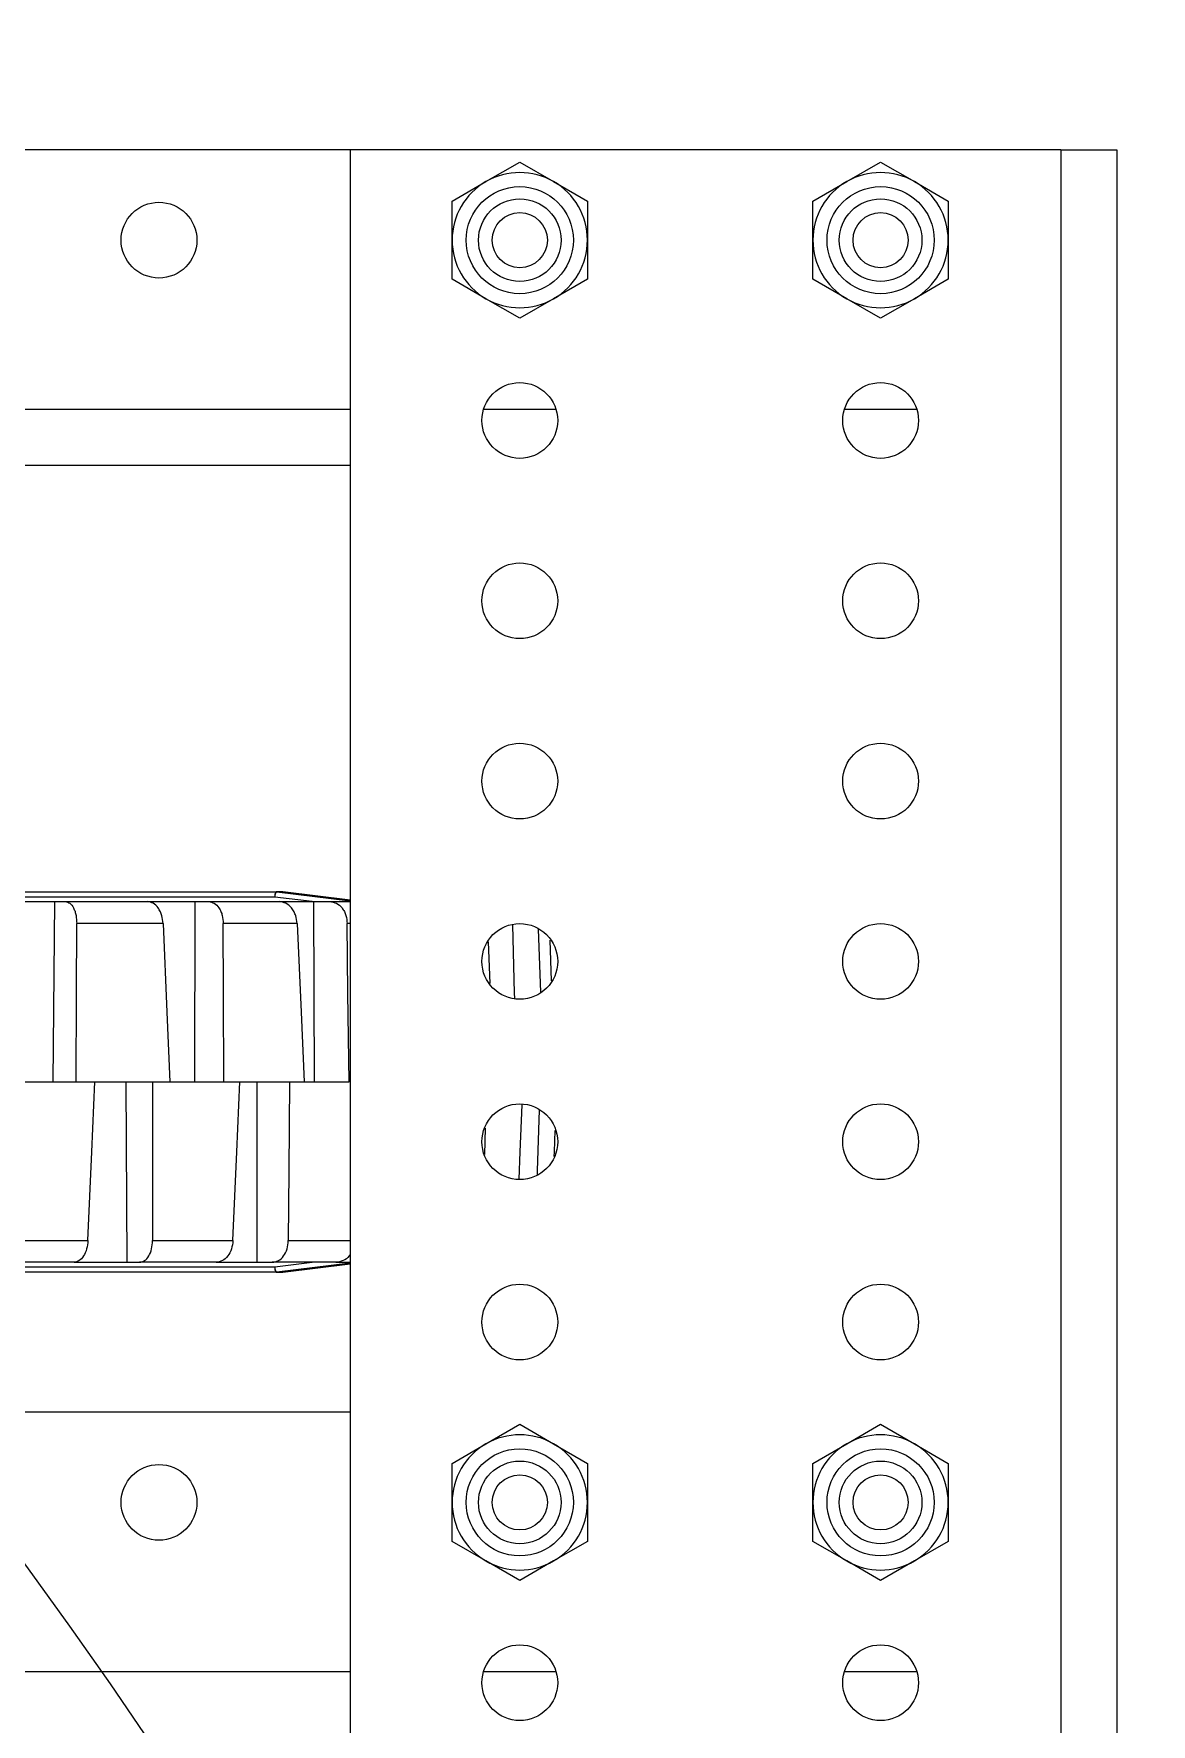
# Model space of a CAD drawing. Header units: inches. Extents: x 0 to 11, y 0 to 8.4.
# Drawn here: x 5.2323 to 5.4903, y 6.4822 to 6.8728 of the extents above; entities that cross this region are included whole.
import ezdxf

# ---------------------------------------------------------------- set-up
doc = ezdxf.new("R2010")
doc.units = ezdxf.units.IN
doc.header["$MEASUREMENT"] = 0
doc.layers.add('OBJ', color=50, linetype='Continuous')

msp = doc.modelspace()

# ---------------------------------------------------------------- linework, layer by layer
at = {"color": 7, "linetype": 'Continuous', "lineweight": 25}
for p, q in [((5.305346441947762, 6.845977528089739), (2.967013108614034, 6.845977528089743)), ((5.305346441947762, 6.845977528089871), (5.305346441947762, 4.595977528089871)), ((5.46951310861443, 6.845977528089871), (5.305346441947762, 6.845977528089871)), ((5.46951310861443, 6.845977528089871), (5.46951310861443, 4.595977528089871)), ((5.46951310861443, 6.845977528089871), (5.482429775281096, 6.845977528089871)), ((5.482429775281096, 6.845977528089871), (5.482429775281096, 4.595977528089871)), ((5.336700608614485, 6.838675841690531), (5.344513108614485, 6.843186390668576)), ((5.344513108614485, 6.843186390668576), (5.352325608614486, 6.838675841690531)), ((5.420033941947763, 6.83867584169067), (5.427846441947763, 6.843186390668714)), ((5.427846441947763, 6.843186390668714), (5.435658941947762, 6.83867584169067)), ((5.328888108614486, 6.834165292712488), (5.336700608614485, 6.838675841690531)), ((5.352325608614486, 6.838675841690531), (5.360138108614485, 6.834165292712488)), ((5.412221441947762, 6.834165292712625), (5.420033941947763, 6.83867584169067)), ((5.435658941947762, 6.83867584169067), (5.443471441947763, 6.834165292712625)), ((5.328888108614486, 6.825144194756399), (5.328888108614486, 6.834165292712488)), ((5.360138108614485, 6.834165292712488), (5.360138108614485, 6.825144194756399)), ((5.412221441947762, 6.825144194756538), (5.412221441947762, 6.834165292712625)), ((5.443471441947763, 6.834165292712625), (5.443471441947763, 6.825144194756538)), ((5.328888108614486, 6.816123096800312), (5.328888108614486, 6.825144194756399)), ((5.360138108614485, 6.825144194756399), (5.360138108614485, 6.816123096800312)), ((5.412221441947762, 6.81612309680045), (5.412221441947762, 6.825144194756538)), ((5.443471441947763, 6.825144194756538), (5.443471441947763, 6.81612309680045)), ((5.336700608614485, 6.811612547822267), (5.328888108614486, 6.816123096800312)), ((5.360138108614485, 6.816123096800312), (5.352325608614486, 6.811612547822267)), ((5.420033941947763, 6.811612547822406), (5.412221441947762, 6.81612309680045)), ((5.443471441947763, 6.81612309680045), (5.435658941947762, 6.811612547822406)), ((5.344513108614485, 6.807101998844224), (5.336700608614485, 6.811612547822267)), ((5.352325608614486, 6.811612547822267), (5.344513108614485, 6.807101998844224)), ((5.427846441947763, 6.807101998844362), (5.420033941947763, 6.811612547822406)), ((5.435658941947762, 6.811612547822406), (5.427846441947763, 6.807101998844362)), ((5.305346441947762, 6.785977528089739), (2.967013108614043, 6.785977528089743)), ((5.352898363530092, 6.785977528089739), (5.336127853698765, 6.785977528089739)), ((5.436231696863425, 6.785977528089739), (5.419461187032098, 6.785977528089739)), ((5.305346441947762, 6.773060861423073), (2.967013108614045, 6.773060861423077)), ((5.287939554157951, 6.673353354347228), (5.19118468529159, 6.673353354347228)), ((5.192270507379021, 6.67458169475642), (5.2882275626472, 6.67458169475642)), ((5.223511673211375, 6.672290028089755), (5.237039655507079, 6.672290028089755)), ((5.237039655507079, 6.672290028089755), (5.236680952707832, 6.630623361423088)), ((5.23697194587487, 6.67458169475642), (5.236972059098294, 6.67458169475642)), ((5.237039655507078, 6.672290028089755), (5.239573033826961, 6.672290028089755)), ((5.239573033826961, 6.672290028089755), (5.258560958036534, 6.672290028089755)), ((5.258560958036534, 6.672290028089755), (5.269454182810004, 6.672290028089755)), ((5.269454182810004, 6.672290028089755), (5.269361531619046, 6.630623361423088)), ((5.269454182810004, 6.672290028089755), (5.27266533510411, 6.672290028089755)), ((5.27266533510411, 6.672290028089755), (5.288919844697667, 6.672290028089755)), ((5.296543258972712, 6.672290028089755), (5.287939554157951, 6.673353354347228)), ((5.2882275626472, 6.67458169475642), (5.289593681710536, 6.67458169475642)), ((5.288372656199216, 6.674572760903078), (5.305346441947762, 6.67247498181096)), ((5.28973877526255, 6.674572760903078), (5.288372656199216, 6.674572760903078)), ((5.288919844697667, 6.672290028089755), (5.296847326826399, 6.672290028089755)), ((5.305346441947762, 6.672643819573548), (5.28973877526255, 6.674572760903078)), ((5.28973877526255, 6.674572760903078), (5.289747001900087, 6.674572256290355)), ((5.305346441947762, 6.672644331685582), (5.289747001900087, 6.674572256290355)), ((5.296847326826399, 6.672290028089755), (5.297023542403283, 6.630623361423088)), ((5.296847326826399, 6.672290028089755), (5.300638683857194, 6.672290028089755)), ((5.300638683857194, 6.672290028089755), (5.305346441947762, 6.672290028089755)), ((5.26211823424948, 6.667263462968413), (5.242189615514288, 6.667263462968413)), ((5.293085409819537, 6.667263462968412), (5.276025623776459, 6.667263462968413)), ((5.305346441947762, 6.667263462968412), (5.304640578843642, 6.667263462968412)), ((5.348734038737807, 6.665942158086225), (5.349307827394615, 6.651359981747784)), ((5.337213950264776, 6.663036545057106), (5.337623508478564, 6.653362010328931)), ((5.351830512515499, 6.654005882480653), (5.351532322681777, 6.663422534526607)), ((5.227857951180599, 6.630623361423088), (5.242059861276646, 6.630623361423088)), ((5.242059861276646, 6.630623361423088), (5.246323832412421, 6.630623361423088)), ((5.246323832412421, 6.630623361423088), (5.25971147638708, 6.630623361423088)), ((5.253816281653259, 6.588956694756422), (5.2535897426087, 6.630623361423088)), ((5.25971147638708, 6.630623361423088), (5.263708010717592, 6.630623361423043)), ((5.263708010717592, 6.630623361423043), (5.276179500516537, 6.630623361423088)), ((5.276179500516537, 6.630623361423088), (5.279878182002338, 6.630623361423117)), ((5.279878182002338, 6.630623361423117), (5.291338602057705, 6.630623361423088)), ((5.283834345107065, 6.588956694756422), (5.283876286901219, 6.630623361423088)), ((5.291338602057705, 6.630623361423088), (5.294711281499378, 6.630623361423053)), ((5.294711281499378, 6.630623361423053), (5.305073411094559, 6.630623361423088)), ((5.336506740468002, 6.619989539759287), (5.336368351172307, 6.61383023229865)), ((5.223629622924966, 6.593983259877765), (5.244770344335792, 6.593983259877765)), ((5.259699369063842, 6.593983259877765), (5.2782642163016, 6.593983259877764)), ((5.291044126995693, 6.593983259877764), (5.305346441947762, 6.593983259877764)), ((5.19118468529159, 6.587893368498947), (5.287939554157951, 6.587893368498947)), ((5.2882275626472, 6.586665028089754), (5.192270507379021, 6.586665028089754)), ((5.241559035596866, 6.588956694756422), (5.22141622383362, 6.588956694756422)), ((5.241559035596866, 6.588956694756422), (5.253816281653259, 6.588956694756422)), ((5.25381628165326, 6.588956694756422), (5.256699518547108, 6.588956694756422)), ((5.274388045634555, 6.588956694756422), (5.256699518547108, 6.588956694756422)), ((5.274388045634555, 6.588956694756422), (5.283834345107065, 6.588956694756422)), ((5.283834345107065, 6.588956694756422), (5.287348973993525, 6.588956694756422)), ((5.302045759460444, 6.588956694756422), (5.287348973993525, 6.588956694756422)), ((5.287939554157951, 6.587893368498946), (5.296543258972717, 6.588956694756422)), ((5.289593681710536, 6.586665028089754), (5.2882275626472, 6.586665028089754)), ((5.305346441947762, 6.588771741035214), (5.288372656199216, 6.586673961943097)), ((5.288372656199216, 6.586673961943097), (5.28973877526255, 6.586673961943097)), ((5.28973877526255, 6.586673961943097), (5.305346441947762, 6.588602903272629)), ((5.289747001900087, 6.586674466555821), (5.28973877526255, 6.586673961943097)), ((5.289747001900087, 6.586674466555821), (5.305346441947762, 6.588602391160592)), ((5.302045759460444, 6.588956694756422), (5.305346441947762, 6.588956694756422)), ((5.305346441947762, 6.554310861423163), (4.313263108614353, 6.55431086142324)), ((5.33670060861443, 6.547009175024002), (5.34451310861443, 6.551519724002047)), ((5.34451310861443, 6.551519724002047), (5.35232560861443, 6.547009175024002)), ((5.420033941947763, 6.547009175024002), (5.427846441947763, 6.551519724002047)), ((5.427846441947763, 6.551519724002047), (5.435658941947762, 6.547009175024002)), ((5.32888810861443, 6.542498626045958), (5.33670060861443, 6.547009175024002)), ((5.35232560861443, 6.547009175024002), (5.36013810861443, 6.542498626045958)), ((5.412221441947762, 6.542498626045958), (5.420033941947763, 6.547009175024002)), ((5.435658941947762, 6.547009175024002), (5.443471441947763, 6.542498626045958)), ((5.32888810861443, 6.533477528089871), (5.32888810861443, 6.542498626045958)), ((5.36013810861443, 6.542498626045958), (5.36013810861443, 6.533477528089871)), ((5.412221441947762, 6.533477528089871), (5.412221441947762, 6.542498626045958)), ((5.443471441947763, 6.542498626045958), (5.443471441947763, 6.533477528089871)), ((5.32888810861443, 6.524456430133784), (5.32888810861443, 6.533477528089871)), ((5.36013810861443, 6.533477528089871), (5.36013810861443, 6.524456430133784)), ((5.412221441947762, 6.524456430133784), (5.412221441947762, 6.533477528089871)), ((5.443471441947763, 6.533477528089871), (5.443471441947763, 6.524456430133784)), ((5.33670060861443, 6.519945881155738), (5.32888810861443, 6.524456430133784)), ((5.36013810861443, 6.524456430133784), (5.35232560861443, 6.519945881155738)), ((5.420033941947763, 6.519945881155738), (5.412221441947762, 6.524456430133784)), ((5.443471441947763, 6.524456430133784), (5.435658941947762, 6.519945881155738)), ((5.34451310861443, 6.515435332177694), (5.33670060861443, 6.519945881155738)), ((5.35232560861443, 6.519945881155738), (5.34451310861443, 6.515435332177694)), ((5.427846441947763, 6.515435332177694), (5.420033941947763, 6.519945881155738)), ((5.435658941947762, 6.519945881155738), (5.427846441947763, 6.515435332177694)), ((5.305346441947762, 6.494310861423163), (4.302846441947682, 6.494310861423235)), ((5.352898363530081, 6.49431086142311), (5.336127853698777, 6.494310861423111)), ((5.436231696863416, 6.494310861423103), (5.419461187032108, 6.494310861423105))]:
    msp.add_line(p, q, dxfattribs=at)
at = {"color": 7, "linetype": 'Continuous', "lineweight": 25, "flags": 128}
for points in [[(5.242059861276646, 6.630623361423088), (5.242132785284087, 6.651141836045341), (5.242189615514288, 6.667263462968413)], [(5.26211823424948, 6.667263462968413), (5.263008839635344, 6.646745023983093), (5.263708010717592, 6.630623361423043)], [(5.276179500516537, 6.630623361423088), (5.276093661019205, 6.651141836045396), (5.276025623776459, 6.667263462968413)], [(5.293085409819537, 6.667263462968412), (5.293996288374196, 6.646745023983098), (5.294711281499378, 6.630623361423053)], [(5.305073411094559, 6.630623361423088), (5.304831416282146, 6.651141836045392), (5.304640578843642, 6.667263462968412)], [(5.343360067451242, 6.649975500651543), (5.343330069855205, 6.651141836045344), (5.342922472855077, 6.666957305831279)], [(5.244770344335792, 6.593983259877765), (5.245640594412517, 6.614501698997472), (5.246323832412421, 6.630623361423088)], [(5.25971147638708, 6.630623361423088), (5.259704993972247, 6.610104886664478), (5.259699369063842, 6.593983259877765)], [(5.2782642163016, 6.593983259877764), (5.279168398968586, 6.614501698997439), (5.279878182002338, 6.630623361423117)], [(5.291338602057705, 6.630623361423088), (5.291174058762023, 6.610104886664479), (5.291044126995693, 6.593983259877764)], [(5.344350594074992, 6.608140380992068), (5.344611389910904, 6.614501698997537), (5.345056618289285, 6.625375958288342)], [(5.348959678572977, 6.624150649607595), (5.348555511816868, 6.610104886664478), (5.348527137219877, 6.609120643138755)], [(5.352459187871866, 6.613394600340834), (5.352500594086028, 6.61450169899753), (5.352685031845079, 6.619440396006035)]]:
    msp.add_lwpolyline(points, dxfattribs=at)
at = {"color": 7, "linetype": 'Continuous', "lineweight": 25}
for centre, radius in [((5.344513108614485, 6.825144194756399), 0.01236979166666625), ((5.427846441947763, 6.825144194756538), 0.01236979166666625), ((5.261179775281164, 6.825144194756406), 0.008750000000000036), ((5.344513108614485, 6.825144194756399), 0.009540251537429939), ((5.427846441947763, 6.825144194756538), 0.00954025153742982), ((5.344513108614485, 6.825144194756399), 0.006366666666666632), ((5.427846441947763, 6.825144194756538), 0.006366666666666632), ((5.344513108614429, 6.783477528089871), 0.008750000000000036), ((5.427846441947762, 6.783477528089871), 0.008750000000000036), ((5.344513108614429, 6.741810861423204), 0.008750000000000036), ((5.427846441947762, 6.741810861423204), 0.008749999999999147), ((5.344513108614429, 6.700144194756538), 0.008750000000000036), ((5.427846441947762, 6.700144194756538), 0.008750000000000924), ((5.344513108614429, 6.658477528089871), 0.008750000000000036), ((5.427846441947762, 6.658477528089871), 0.008750000000000036), ((5.344513108614429, 6.616810861423205), 0.008750000000000036), ((5.427846441947762, 6.616810861423205), 0.008750000000000036), ((5.344513108614429, 6.575144194756538), 0.008750000000000036), ((5.427846441947762, 6.575144194756538), 0.008750000000000036), ((5.34451310861443, 6.533477528089871), 0.01236979166666625), ((5.34451310861443, 6.533477528089871), 0.009540251537430265), ((5.427846441947763, 6.533477528089871), 0.01236979166666625), ((5.427846441947763, 6.533477528089871), 0.009540251537430265), ((5.261179775281045, 6.533477528089833), 0.008749999999999147), ((5.34451310861443, 6.533477528089871), 0.006366666666666632), ((5.427846441947763, 6.533477528089871), 0.006366666666666632), ((5.344513108614429, 6.491810861423204), 0.008750000000000036), ((5.427846441947762, 6.491810861423204), 0.008750000000000036)]:
    msp.add_circle(centre, radius, dxfattribs=at)
for centre, radius, start, end in [((5.344513108614485, 6.825144194756399), 0.01562500000000019, 59.99999999999664, 120.0000000000006), ((5.427846441947763, 6.825144194756538), 0.01562500000000051, 60.00000000000392, 119.9999999999989), ((5.344513108614485, 6.825144194756399), 0.01562499999999974, 120.0000000000006, 180), ((5.344513108614485, 6.825144194756399), 0.01562500000000019, 0, 59.99999999999664), ((5.427846441947763, 6.825144194756538), 0.01562500000000089, 119.9999999999989, 180), ((5.427846441947763, 6.825144194756538), 0.01562500000000007, 0, 60.00000000000392), ((5.344513108614485, 6.825144194756399), 0.01562500000000051, 180, 240.0000000000019), ((5.344513108614485, 6.825144194756399), 0.01562500000000096, 300.0000000000026, 0), ((5.427846441947763, 6.825144194756538), 0.01562500000000089, 180, 240.0000000000002), ((5.427846441947763, 6.825144194756538), 0.015625, 299.9999999999985, 0), ((5.344513108614485, 6.825144194756399), 0.01562500000000096, 240.0000000000019, 300.0000000000026), ((5.427846441947763, 6.825144194756538), 0.01562499999999974, 240.0000000000002, 299.9999999999985), ((5.289481806148495, 6.673639677956626), 0.001568605244041718, 143.0911161093467, 190.5173863641439), ((5.289638864609961, 6.673436419373658), 0.001701339416732334, 138.0940418180809, 182.7984823118001), ((5.288227550908257, 6.673398814410636), 0.001182880345843071, 82.9537126302535, 89.99943139481448), ((5.289593681710536, 6.673331694756421), 0.001250000000000448, 82.95457844453946, 90), ((5.289593669971582, 6.673398814410476), 0.001182880346002853, 82.95371263077648, 89.9994313942983), ((5.289481806148499, 6.587607044889548), 0.001568605244046084, 169.4826136358865, 216.9088838905826), ((5.289638864609956, 6.587810303472514), 0.001701339416727127, 177.2015176881023, 221.9059581819729), ((5.288227550908206, 6.587847908436256), 0.001182880346560629, 270.0005686076382, 277.0462873679221), ((5.289593681710536, 6.587915028089753), 0.001249999999999751, 270.0000000000008, 277.0454215554714), ((5.289593669971543, 6.587847908436196), 0.001182880346500361, 270.0005686075952, 277.0462873681529), ((5.34451310861443, 6.533477528089871), 0.015625, 120.0000000000006, 180), ((5.34451310861443, 6.533477528089871), 0.01562499999999974, 59.99999999999946, 120.0000000000006), ((5.34451310861443, 6.533477528089871), 0.015625, 0, 59.99999999999946), ((5.427846441947763, 6.533477528089871), 0.01562500000000089, 120.0000000000006, 180), ((5.427846441947763, 6.533477528089871), 0.01562499999999974, 60.00000000000228, 120.0000000000006), ((5.427846441947763, 6.533477528089871), 0.015625, 0, 60.00000000000228), ((5.34451310861443, 6.533477528089871), 0.01562500000000051, 180, 240.0000000000019), ((5.34451310861443, 6.533477528089871), 0.01562500000000051, 299.9999999999997, 0), ((5.427846441947763, 6.533477528089871), 0.01562500000000089, 180, 240.0000000000019), ((5.427846441947763, 6.533477528089871), 0.01562500000000007, 299.9999999999969, 0), ((5.34451310861443, 6.533477528089871), 0.01562500000000051, 240.0000000000019, 299.9999999999997), ((5.427846441947763, 6.533477528089871), 0.01562500000000051, 240.0000000000019, 299.9999999999969)]:
    msp.add_arc(centre, radius, start, end, dxfattribs=at)
for points, knots in [([(5.239573033826961, 6.672290028089756), (5.239920577344392, 6.672215529342811), (5.240615430858086, 6.672066581906062), (5.241356695113907, 6.671080447602348), (5.241793603599195, 6.670028990173652), (5.24211039732034, 6.668852374456411), (5.242158578312586, 6.66788598872774), (5.242189615514288, 6.667263462968413)], [0, 0, 0, 0, 0.2498545219001523, 0.49954116174375, 0.6366718503779573, 0.7659514979188453, 1, 1, 1, 1]), ([(5.26211823424948, 6.667263462968413), (5.262052697046808, 6.667863886775321), (5.261948991317294, 6.668813994292484), (5.261500158870695, 6.66999913833695), (5.260887778738272, 6.671072748340246), (5.259891690834749, 6.672067003580358), (5.259004509757901, 6.672215690923659), (5.258560958036534, 6.672290028089755)], [0, 0, 0, 0, 0.2258044907400694, 0.3573118547153429, 0.5009271414489546, 0.7504854067852066, 1, 1, 1, 1]), ([(5.27266533510411, 6.672290028089756), (5.2731065191092, 6.672215529342794), (5.273988590679369, 6.672066581906011), (5.274936582968406, 6.671080447596792), (5.275499860181728, 6.670028990155184), (5.275911412429195, 6.668852374433409), (5.275980876472565, 6.667885988714639), (5.276025623776459, 6.667263462968413)], [0, 0, 0, 0, 0.249854521887, 0.4995411617174027, 0.6366718540373015, 0.7659515028032046, 0.9999999999999999, 0.9999999999999999, 0.9999999999999999, 0.9999999999999999]), ([(5.293085409819538, 6.667263462968413), (5.293012217657114, 6.667863886760429), (5.292896398757501, 6.66881399426634), (5.292374495872446, 6.66999913831585), (5.291658697496575, 6.671072748333941), (5.290489504581947, 6.672067003580302), (5.28944303413477, 6.672215690923641), (5.288919844697667, 6.672290028089755)], [0, 0, 0, 0, 0.2258044851841592, 0.3573118505526704, 0.5009271414745392, 0.7504854067980082, 1, 1, 1, 1]), ([(5.300638683857194, 6.672290028089755), (5.301160103197169, 6.672215529342793), (5.302202591525442, 6.672066581906011), (5.30332850757786, 6.671080447596737), (5.304001038622684, 6.670028990155004), (5.304494844593932, 6.668852374433183), (5.304583481060321, 6.667885988714511), (5.304640578843642, 6.667263462968412)], [0, 0, 0, 0, 0.2498545218868108, 0.4995411617170842, 0.6366718540728765, 0.7659515028506999, 1, 1, 1, 1]), ([(5.244770344335792, 6.593983259877765), (5.244697545623628, 6.593318954258526), (5.244551987588784, 6.591990702458484), (5.243794411997711, 6.590336631852761), (5.242758700985671, 6.589181871511361), (5.241959402407517, 6.589031843460426), (5.241559035596866, 6.588956694756422)], [0, 0, 0, 0, 0.2499123639395122, 0.4996895068213486, 0.7493956301627265, 1, 1, 1, 1]), ([(5.256699518547108, 6.588956694756422), (5.257095617575179, 6.589031429625576), (5.257887600388537, 6.589180858752474), (5.258874550851786, 6.590332791231984), (5.259564229530331, 6.591987162611119), (5.259654268693094, 6.593317098581833), (5.259699369063842, 6.593983259877765)], [0, 0, 0, 0, 0.2499136709340911, 0.4996915371566387, 0.7493968572079532, 1, 1, 1, 1]), ([(5.2782642163016, 6.593983259877765), (5.27818054701808, 6.593318954258526), (5.278013253722306, 6.591990702458484), (5.277102406208257, 6.59033663185276), (5.275848703360075, 6.589181871511362), (5.274875513957371, 6.589031843460426), (5.274388045634555, 6.588956694756422)], [0, 0, 0, 0, 0.249912363939531, 0.4996895068213436, 0.7493956301627442, 1, 1, 1, 1]), ([(5.287348973993525, 6.588956694756422), (5.28783238417912, 6.589031429625576), (5.288798941862081, 6.589180858752473), (5.290010815886689, 6.590332791231984), (5.290864155107782, 6.591987162611119), (5.290984064638971, 6.593317098581833), (5.291044126995692, 6.593983259877764)], [0, 0, 0, 0, 0.2499136709340751, 0.4996915371566775, 0.7493968572079146, 1, 1, 1, 1]), ([(5.305346441947762, 6.590846565634205), (5.305264918164381, 6.590700615044221), (5.30487265879747, 6.589998360025474), (5.303698311509965, 6.589201656561154), (5.302597269072773, 6.589038446366002), (5.302045759460444, 6.588956694756422)], [0, 0, 0, 0, 0.1157822882061894, 0.557097391551486, 1, 1, 1, 1])]:
    msp.add_open_spline(points, degree=3, knots=knots, dxfattribs=at)
at = {"layer": 'OBJ'}
msp.add_circle((4.136179561686824, 5.720977528090078), 1.354166666666667, dxfattribs=at)

doc.saveas('drawing.dxf')
